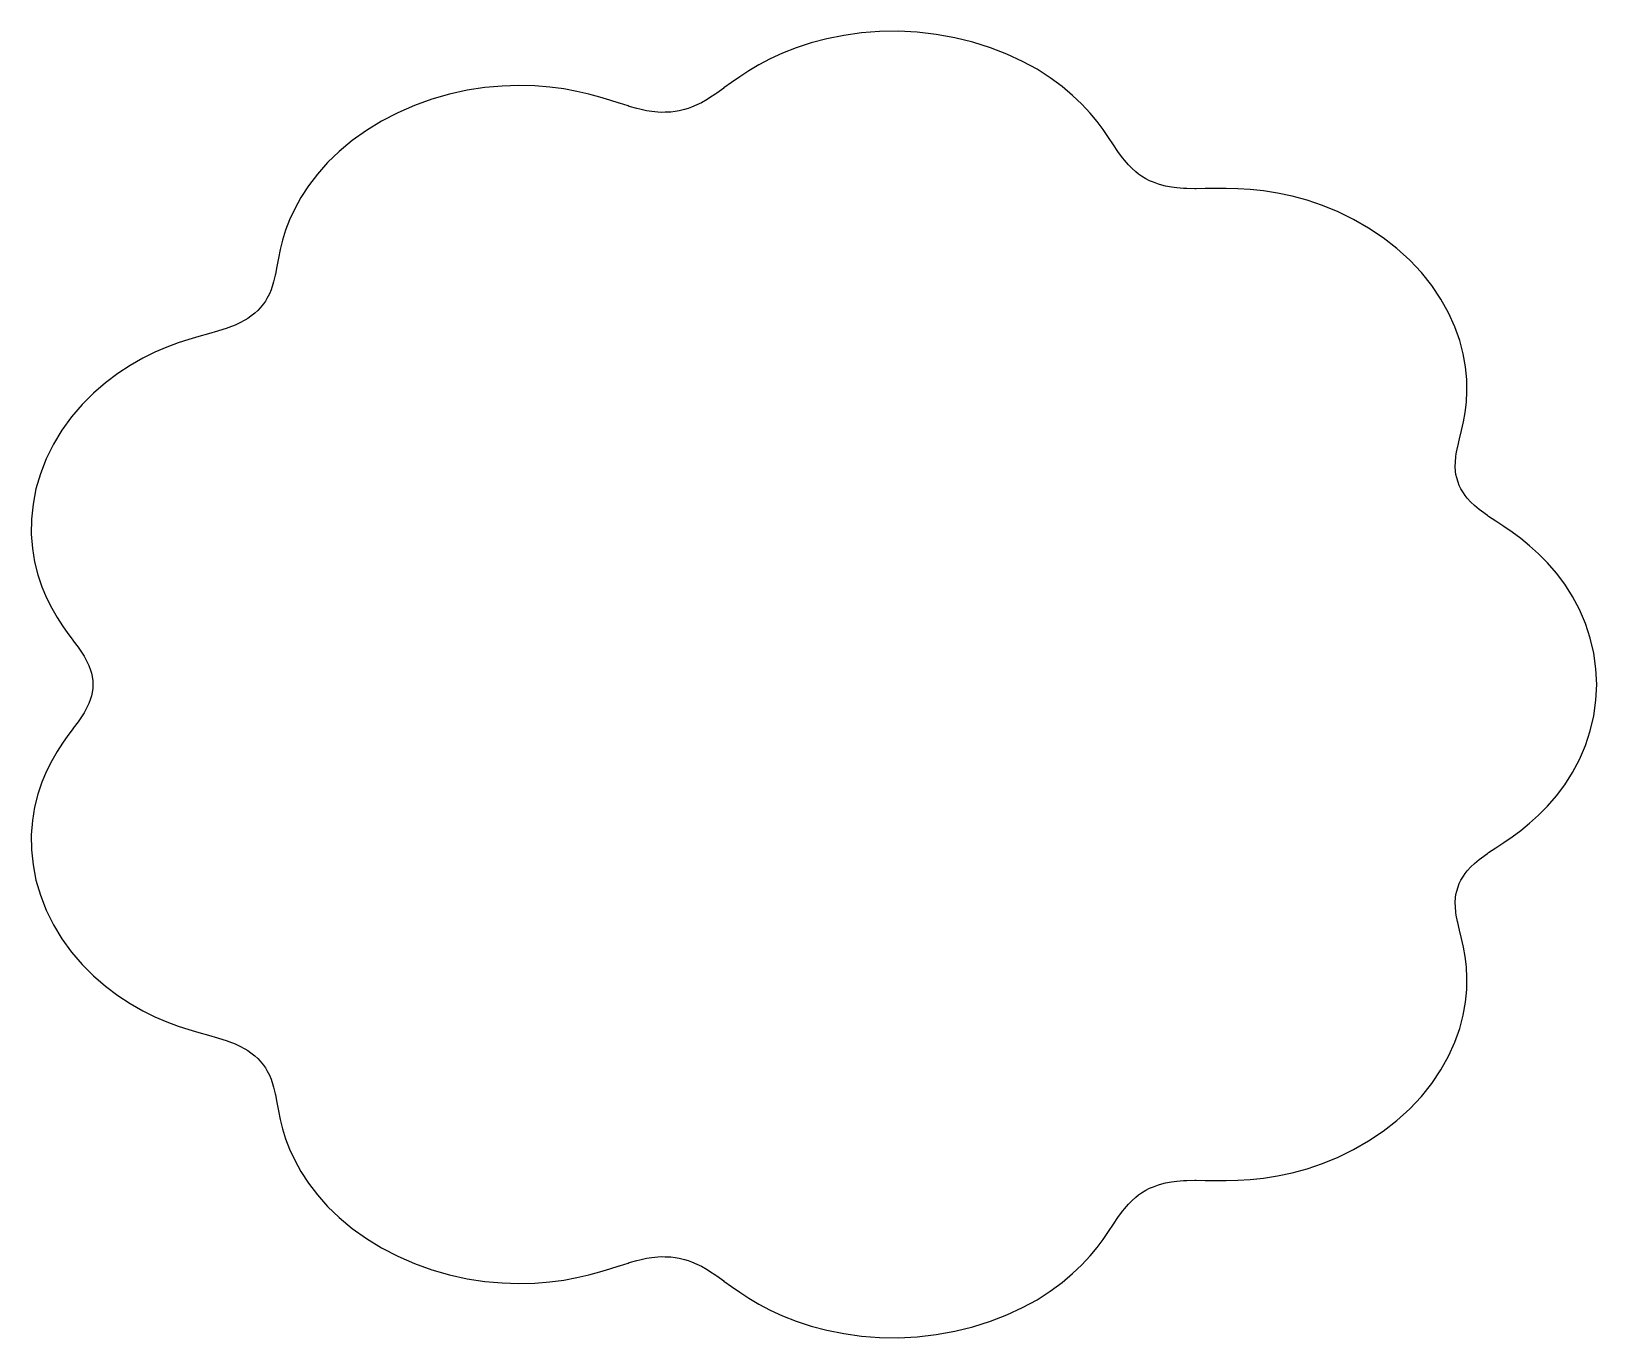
# Model space of a CAD drawing. Header units: metres. Extents: x 160 to 671, y 116 to 542.
import ezdxf

# ---------------------------------------------------------------- set-up
doc = ezdxf.new("R2010")
doc.units = ezdxf.units.M

msp = doc.modelspace()

# ---------------------------------------------------------------- linework, layer by layer
msp.add_lwpolyline([(670.91, 329.17), (670.67, 334.31), (669.96, 339.38), (668.81, 344.33), (667.24, 349.11), (665.29, 353.65), (663.02, 357.93), (660.49, 361.91), (657.75, 365.56), (654.89, 368.87), (651.95, 371.84), (649.01, 374.49), (646.11, 376.83), (643.3, 378.9), (640.6, 380.77), (638.02, 382.48), (637.99, 382.5), (635.64, 384.06), (635.31, 384.3), (633.33, 385.71), (632.6, 386.27), (631.01, 387.6), (629.88, 388.68), (628.68, 389.99), (627.99, 390.82), (627.4, 391.71), (626.6, 393.06), (626.05, 394.12), (625.65, 395.22), (625.21, 396.68), (624.97, 397.67), (624.85, 398.68), (624.75, 400.32), (624.78, 401.74), (624.96, 403.61), (625.08, 404.43), (625.5, 406.56), (625.57, 406.91), (626.15, 409.36), (626.16, 409.39), (626.8, 412.07), (627.42, 414.93), (627.96, 418.01), (628.36, 421.34), (628.55, 424.93), (628.49, 428.77), (628.11, 432.83), (627.36, 437.08), (626.21, 441.47), (624.62, 445.95), (622.57, 450.47), (620.06, 454.96), (617.09, 459.36), (613.68, 463.62), (609.87, 467.68), (605.69, 471.49), (601.2, 475), (596.46, 478.18), (591.55, 481), (586.51, 483.45), (581.45, 485.53), (576.41, 487.23), (571.47, 488.57), (566.7, 489.59), (562.13, 490.3), (557.82, 490.77), (553.78, 491.02), (550.02, 491.12), (546.5, 491.11), (543.19, 491.06), (543.15, 491.06), (540.13, 491.01), (539.7, 491.01), (537.08, 491.04), (536.08, 491.09), (533.83, 491.26), (532.12, 491.49), (530.19, 491.85), (529.01, 492.13), (527.87, 492.49), (526.2, 493.1), (524.96, 493.62), (523.8, 494.25), (522.32, 495.14), (521.37, 495.77), (520.49, 496.48), (519.14, 497.68), (518.05, 498.78), (516.74, 500.31), (516.19, 501), (514.85, 502.86), (514.63, 503.17), (513.17, 505.35), (513.16, 505.37), (511.56, 507.77), (509.81, 510.29), (507.82, 512.94), (505.54, 515.7), (502.89, 518.55), (499.86, 521.46), (496.41, 524.37), (492.53, 527.22), (488.23, 529.98), (483.52, 532.56), (478.43, 534.94), (473.01, 537.04), (467.31, 538.84), (461.39, 540.3), (455.31, 541.38), (449.14, 542.08), (442.97, 542.39), (436.87, 542.31), (430.9, 541.86), (425.14, 541.07), (419.65, 539.96), (414.46, 538.59), (409.64, 537), (405.19, 535.24), (401.14, 533.37), (397.47, 531.44), (394.18, 529.49), (391.22, 527.56), (388.53, 525.69), (386.03, 523.89), (386.01, 523.87), (383.73, 522.23), (383.4, 522), (381.37, 520.63), (380.57, 520.14), (378.71, 519.07), (377.23, 518.34), (375.46, 517.6), (374.34, 517.18), (373.18, 516.86), (371.43, 516.43), (370.08, 516.18), (368.7, 516.04), (366.87, 515.94), (365.65, 515.92), (364.43, 515.99), (362.46, 516.19), (360.76, 516.46), (358.57, 516.94), (357.62, 517.18), (355.14, 517.88), (354.73, 518.01), (351.92, 518.9), (351.89, 518.91), (348.8, 519.91), (345.49, 520.91), (341.91, 521.88), (338.01, 522.78), (333.77, 523.56), (329.18, 524.17), (324.28, 524.57), (319.08, 524.7), (313.64, 524.53), (308.02, 524.01), (302.28, 523.13), (296.49, 521.86), (290.72, 520.21), (285.05, 518.18), (279.55, 515.79), (274.28, 513.05), (269.32, 510.01), (264.7, 506.71), (260.48, 503.2), (256.69, 499.53), (253.33, 495.77), (250.43, 491.97), (247.97, 488.19), (245.93, 484.48), (244.28, 480.89), (242.98, 477.47), (241.98, 474.22), (241.2, 471.18), (240.6, 468.32), (240.1, 465.61), (240.09, 465.58), (239.62, 463.12), (239.55, 462.76), (239.05, 460.64), (238.83, 459.84), (238.23, 458.03), (237.66, 456.69), (236.89, 455.18), (236.36, 454.27), (235.73, 453.4), (234.71, 452.15), (233.87, 451.23), (232.93, 450.39), (231.61, 449.35), (230.68, 448.68), (229.69, 448.09), (228.02, 447.2), (226.52, 446.51), (224.47, 445.71), (223.55, 445.38), (221.11, 444.61), (220.7, 444.49), (217.84, 443.68), (217.81, 443.67), (214.67, 442.79), (211.36, 441.8), (207.86, 440.65), (204.17, 439.27), (200.31, 437.61), (196.32, 435.65), (192.26, 433.35), (188.17, 430.69), (184.15, 427.67), (180.24, 424.29), (176.53, 420.57), (173.07, 416.52), (169.94, 412.2), (167.18, 407.63), (164.83, 402.87), (162.92, 397.98), (161.49, 393.02), (160.52, 388.04), (160.02, 383.11), (159.97, 378.29), (160.33, 373.62), (161.06, 369.17), (162.12, 364.97), (163.44, 361.05), (164.97, 357.42), (166.64, 354.11), (168.39, 351.09), (170.17, 348.35), (171.94, 345.83), (173.66, 343.49), (173.68, 343.47), (175.23, 341.33), (175.45, 341.02), (176.73, 339.13), (177.18, 338.4), (178.12, 336.7), (178.74, 335.37), (179.32, 333.8), (179.62, 332.82), (179.81, 331.82), (180.01, 330.32), (180.08, 329.17), (180.01, 328.03), (179.81, 326.53), (179.62, 325.53), (179.32, 324.55), (178.74, 322.98), (178.12, 321.65), (177.18, 319.95), (176.73, 319.22), (175.45, 317.33), (175.23, 317.02), (173.68, 314.88), (173.66, 314.86), (171.94, 312.52), (170.17, 310), (168.39, 307.26), (166.64, 304.24), (164.97, 300.93), (163.44, 297.3), (162.12, 293.38), (161.06, 289.18), (160.33, 284.73), (159.97, 280.06), (160.02, 275.24), (160.52, 270.31), (161.49, 265.33), (162.92, 260.37), (164.83, 255.48), (167.18, 250.72), (169.94, 246.15), (173.07, 241.83), (176.53, 237.78), (180.24, 234.06), (184.15, 230.68), (188.17, 227.66), (192.26, 225), (196.32, 222.7), (200.31, 220.74), (204.17, 219.08), (207.86, 217.7), (211.36, 216.55), (214.67, 215.56), (217.81, 214.68), (217.84, 214.67), (220.7, 213.86), (221.11, 213.74), (223.55, 212.97), (224.47, 212.64), (226.52, 211.84), (228.02, 211.15), (229.69, 210.26), (230.68, 209.67), (231.61, 209), (232.93, 207.96), (233.87, 207.12), (234.71, 206.2), (235.73, 204.95), (236.36, 204.08), (236.89, 203.17), (237.66, 201.66), (238.23, 200.32), (238.83, 198.51), (239.05, 197.71), (239.55, 195.59), (239.62, 195.23), (240.09, 192.77), (240.1, 192.74), (240.6, 190.03), (241.2, 187.17), (241.98, 184.13), (242.98, 180.88), (244.28, 177.46), (245.93, 173.87), (247.97, 170.16), (250.43, 166.38), (253.33, 162.58), (256.69, 158.82), (260.48, 155.15), (264.7, 151.64), (269.32, 148.34), (274.28, 145.3), (279.55, 142.56), (285.05, 140.17), (290.72, 138.14), (296.49, 136.49), (302.28, 135.22), (308.02, 134.34), (313.64, 133.82), (319.08, 133.65), (324.28, 133.78), (329.18, 134.18), (333.77, 134.79), (338.01, 135.57), (341.91, 136.47), (345.49, 137.44), (348.8, 138.44), (351.89, 139.44), (351.92, 139.45), (354.73, 140.34), (355.14, 140.47), (357.62, 141.17), (358.57, 141.41), (360.76, 141.89), (362.46, 142.16), (364.43, 142.36), (365.65, 142.43), (366.87, 142.41), (368.7, 142.31), (370.08, 142.17), (371.43, 141.92), (373.18, 141.49), (374.34, 141.17), (375.46, 140.75), (377.23, 140.01), (378.71, 139.28), (380.57, 138.21), (381.37, 137.72), (383.4, 136.35), (383.73, 136.12), (386.01, 134.48), (386.03, 134.46), (388.53, 132.66), (391.22, 130.79), (394.18, 128.86), (397.47, 126.91), (401.14, 124.98), (405.19, 123.11), (409.64, 121.35), (414.46, 119.76), (419.65, 118.39), (425.14, 117.28), (430.9, 116.49), (436.87, 116.04), (442.97, 115.96), (449.14, 116.27), (455.31, 116.97), (461.39, 118.05), (467.31, 119.51), (473.01, 121.31), (478.43, 123.41), (483.52, 125.79), (488.23, 128.37), (492.53, 131.13), (496.41, 133.98), (499.86, 136.89), (502.89, 139.8), (505.54, 142.65), (507.82, 145.41), (509.81, 148.06), (511.56, 150.58), (513.16, 152.98), (513.17, 153), (514.63, 155.18), (514.85, 155.49), (516.19, 157.35), (516.74, 158.04), (518.05, 159.57), (519.14, 160.67), (520.49, 161.87), (521.37, 162.58), (522.32, 163.21), (523.8, 164.1), (524.96, 164.73), (526.2, 165.25), (527.87, 165.86), (529.01, 166.22), (530.19, 166.5), (532.12, 166.86), (533.83, 167.09), (536.08, 167.26), (537.08, 167.31), (539.7, 167.34), (540.13, 167.34), (543.15, 167.29), (543.19, 167.29), (546.5, 167.24), (550.02, 167.23), (553.78, 167.33), (557.82, 167.58), (562.13, 168.05), (566.7, 168.76), (571.47, 169.78), (576.41, 171.12), (581.45, 172.82), (586.51, 174.9), (591.55, 177.35), (596.46, 180.17), (601.2, 183.35), (605.69, 186.86), (609.87, 190.67), (613.68, 194.73), (617.09, 198.99), (620.06, 203.39), (622.57, 207.88), (624.62, 212.4), (626.21, 216.88), (627.36, 221.27), (628.11, 225.52), (628.49, 229.58), (628.55, 233.42), (628.36, 237.01), (627.96, 240.34), (627.42, 243.42), (626.8, 246.28), (626.16, 248.96), (626.15, 248.99), (625.57, 251.44), (625.5, 251.79), (625.08, 253.92), (624.96, 254.74), (624.78, 256.61), (624.75, 258.03), (624.85, 259.67), (624.97, 260.68), (625.21, 261.67), (625.65, 263.13), (626.05, 264.23), (626.6, 265.29), (627.4, 266.64), (627.99, 267.53), (628.68, 268.36), (629.88, 269.67), (631.01, 270.75), (632.6, 272.08), (633.33, 272.64), (635.31, 274.05), (635.64, 274.29), (637.99, 275.85), (638.02, 275.87), (640.6, 277.58), (643.3, 279.45), (646.11, 281.52), (649.01, 283.86), (651.95, 286.51), (654.89, 289.48), (657.75, 292.79), (660.49, 296.44), (663.02, 300.42), (665.29, 304.7), (667.24, 309.24), (668.81, 314.02), (669.96, 318.97), (670.67, 324.04), (670.91, 329.17)])

doc.saveas('drawing.dxf')
